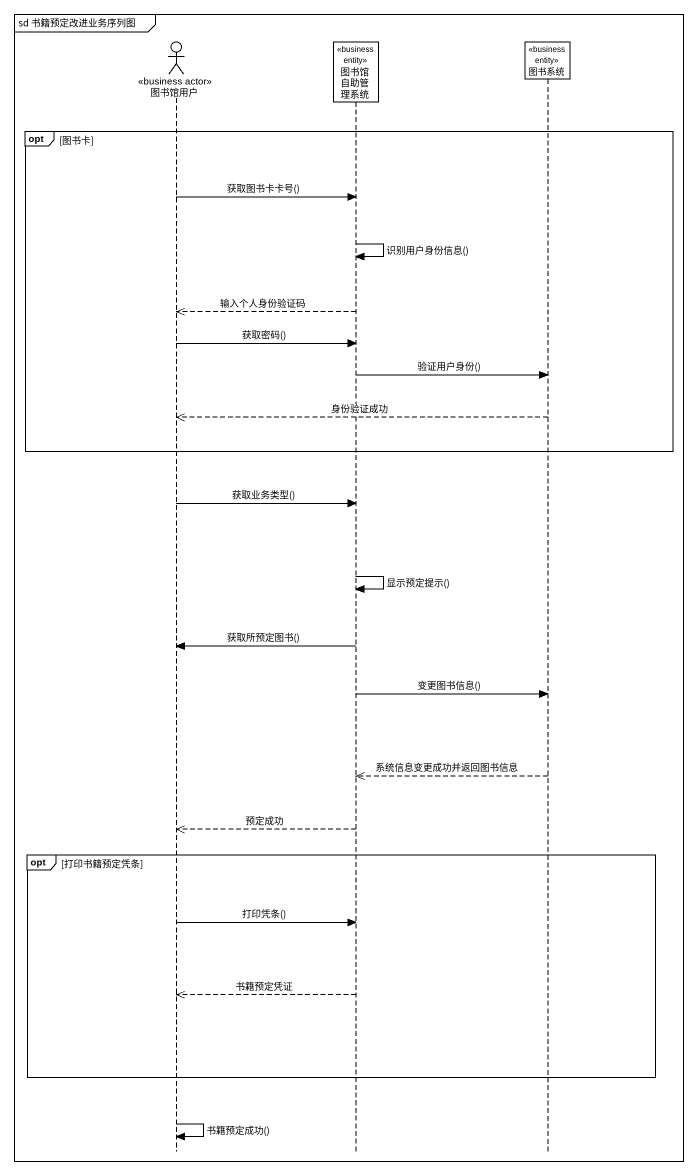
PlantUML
@startuml
mainframe sd 书籍预定改进业务序列图
hide footbox
actor 图书馆用户 <<business actor>>
participant 图书馆自助管理系统 <<business entity>>
participant 图书系统 <<business entity>>

opt 图书卡
  图书馆用户 -> 图书馆自助管理系统 : 获取图书卡卡号()
  图书馆自助管理系统 -> 图书馆自助管理系统 : 识别用户身份信息()
  图书馆自助管理系统 -->> 图书馆用户 : 输入个人身份验证码
  图书馆用户 -> 图书馆自助管理系统 : 获取密码()
  图书馆自助管理系统 -> 图书系统 : 验证用户身份()
  图书系统 -->> 图书馆用户 : 身份验证成功
end
图书馆用户 -> 图书馆自助管理系统 : 获取业务类型()
图书馆自助管理系统 -> 图书馆自助管理系统 : 显示预定提示()
图书馆自助管理系统 -> 图书馆用户 : 获取所预定图书()
图书馆自助管理系统 -> 图书系统 : 变更图书信息()
图书系统 -->> 图书馆自助管理系统 : 系统信息变更成功并返回图书信息
图书馆自助管理系统 -->> 图书馆用户 : 预定成功
opt 打印书籍预定凭条
  图书馆用户 -> 图书馆自助管理系统 : 打印凭条()
  图书馆自助管理系统 -->> 图书馆用户 : 书籍预定凭证
end
图书馆用户 -> 图书馆用户 : 书籍预定成功()
@enduml
